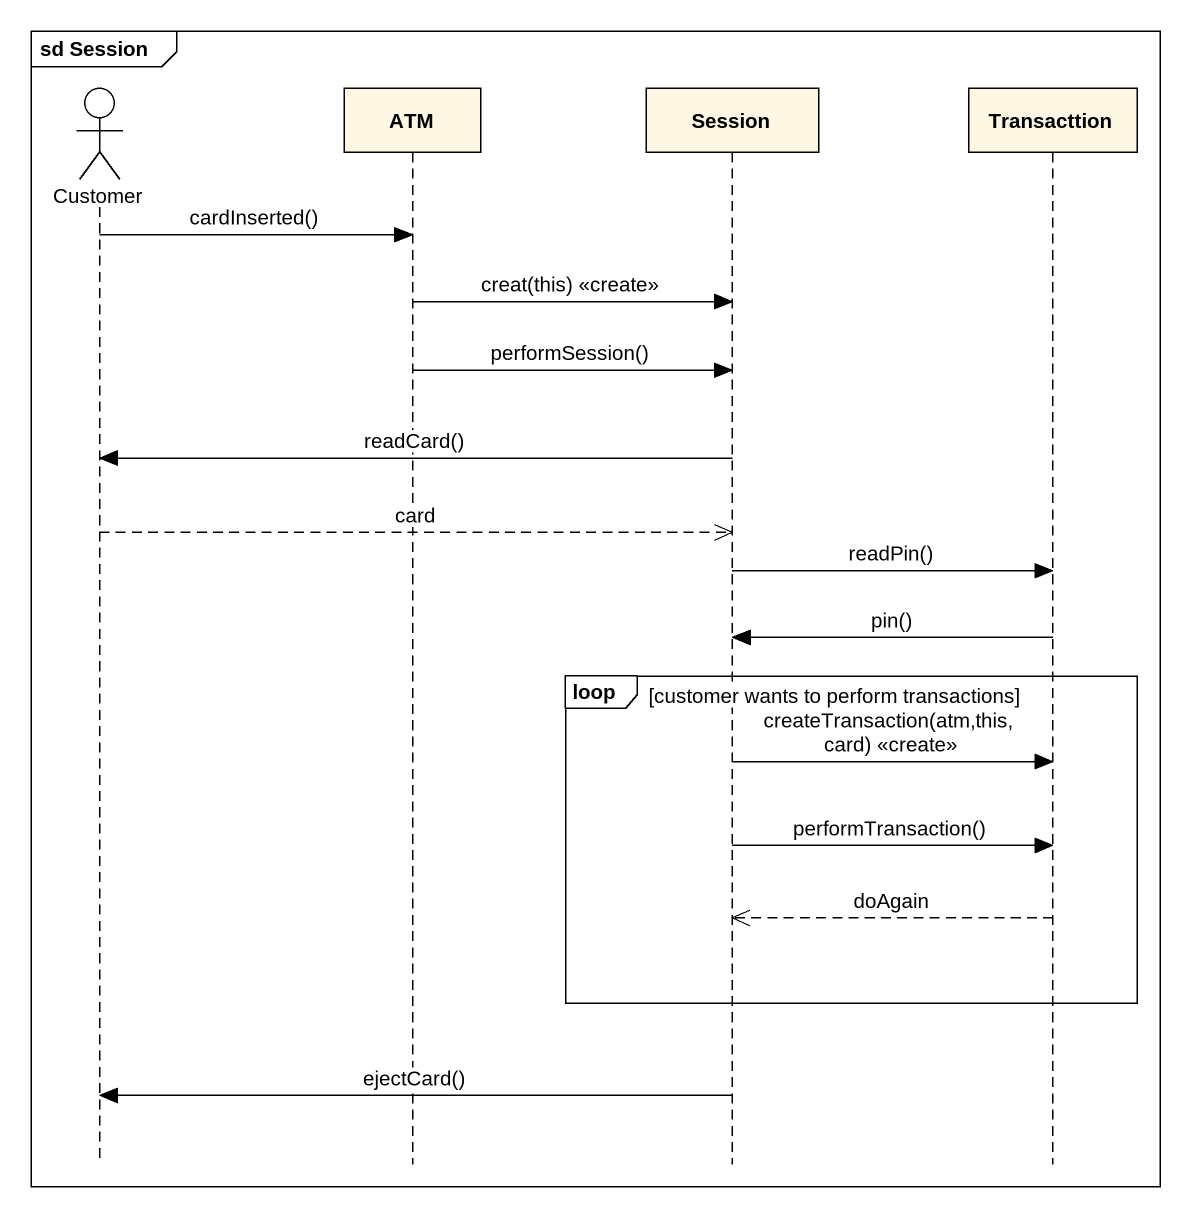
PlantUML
@startuml
mainframe sd Session
hide footbox
actor Customer
participant ATM
participant Session
participant Transacttion

Customer -> ATM : cardInserted()
ATM -> Session : creat(this) <<create>>
ATM -> Session : performSession()
Session -> Customer : readCard()
Customer -->> Session : card
Session -> Transacttion : readPin()
Transacttion -> Session : pin()
loop customer wants to perform transactions
  Session -> Transacttion : createTransaction(atm,this,card) <<create>>
  Session -> Transacttion : performTransaction()
  Transacttion -->> Session : doAgain
end
Session -> Customer : ejectCard()
@enduml
